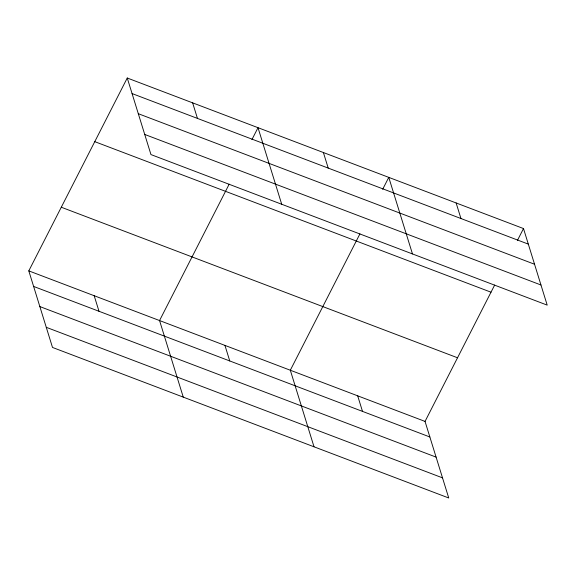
<?xml version="1.0" encoding="UTF-8"?>
<svg xmlns="http://www.w3.org/2000/svg" width="576" height="576" viewBox="0 0 576 576"><rect width="100%" height="100%" fill="white"/><g stroke="black" fill="none" stroke-linecap="round" stroke-linejoin="round"><path stroke-width="0.86" d="M494.662 285.041L425.045 421.423L448.747 497.988L52.502 347.443L28.8 270.878L127.253 78.012L523.498 228.557L547.2 305.122L150.955 154.577L127.253 78.012M229.176 184.176L159.559 320.558L183.262 397.123M251.921 139.622L258.012 127.692L281.714 204.257M359.942 233.856L290.318 370.238L314.021 446.803M382.68 189.302L388.771 177.372L412.474 253.937M517.406 240.487L523.498 228.557M132.07 93.571L528.314 244.116M138.305 113.702L534.55 264.247M144.727 134.446L540.965 284.99M94.766 141.653L491.011 292.198M61.286 207.23L457.531 357.775M28.8 270.878L425.045 421.423M33.617 286.438L429.862 436.982M39.852 306.569L436.097 457.114M46.267 327.312L442.512 477.857M456.134 202.961L460.951 218.527M323.395 152.532L328.212 168.091M357.682 395.827L362.498 411.394M192.636 102.852L197.453 118.411M224.942 345.398L229.759 360.958M94.183 295.718L99 311.278"/></g></svg>
